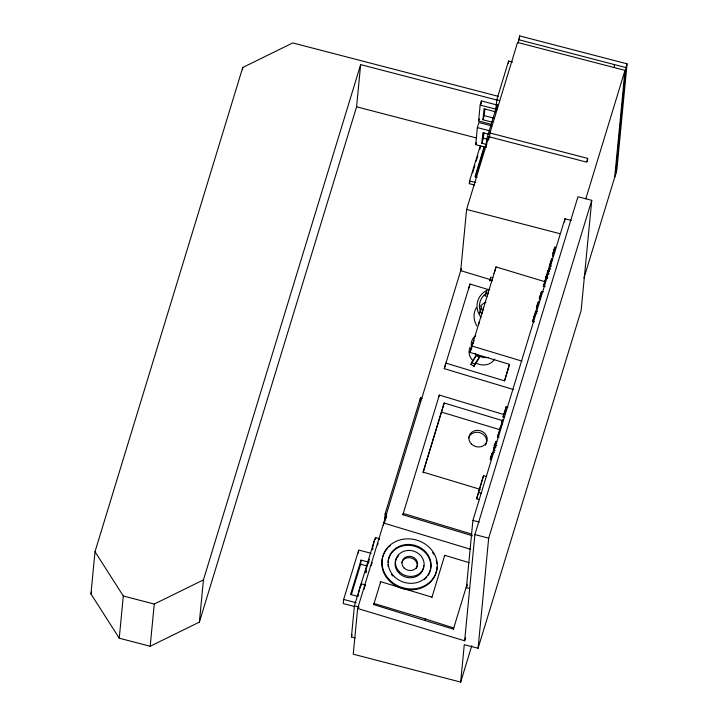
<?xml version="1.0" encoding="UTF-8"?>
<svg xmlns="http://www.w3.org/2000/svg" width="718" height="718" viewBox="0 0 718 718"><rect width="100%" height="100%" fill="white"/><g stroke="black" fill="none" stroke-linecap="round" stroke-linejoin="round"><path stroke-width="1.08" d="M494.585 445.411L495.689 442.755L495.393 443.706M504.619 417.391L503.031 416.898L505.095 410.229M535.206 314.753C534.793 312.536 533.294 319.33 534.578 316.162M545.958 279.499L545.779 278.934L544.783 281.824M533.33 319.555L532.559 321.727L535.7 311.038L535.565 313.317M504.799 412.473L506.217 406.81L507.761 407.196M550.544 263.237L550.67 262.241L550.509 262.869M539.056 301.282C538.213 299.541 535.448 310.239 536.687 309.261M502.681 420.389L502.708 419.904A6.731 0.547 -75.4 0 0 502.447 419.68L501.631 422.956L502.124 422.031M538.671 302.413L538.644 301.892L536.786 307.142M546.317 278.072L546.452 275.784L543.32 286.473L544.082 284.301M497.116 100.08L360.651 64.62L356.586 106.82L199.38 622.102L150.188 646.254L119.251 638.212L90.944 593.921L95.009 551.72L242.747 67.492L292.764 42.927L498.283 96.338M119.251 638.212L123.308 596.012L95.009 551.72M150.188 646.254L154.253 604.053L203.445 579.902L360.651 64.62M242.531 69.709L242.747 67.492M199.38 622.102L203.445 579.902M371.188 553.3L358.713 550.06L343.644 599.449L343.249 603.578L354.683 606.548M358.417 553.156L358.614 551.092M355.141 637.916L351.425 636.947L354.414 605.83L374.751 539.2M351.425 594.441L360.633 564.249L361.028 560.13L367.445 561.79M461.369 268.532L357.645 608.487L353.247 654.179L460.678 682.1L471.798 645.661M383.502 525.28L383.708 523.045L384.301 523.225M384.22 523.44L385.162 513.675L420.479 397.916L422.148 398.346M385.656 518.952L385.871 516.727M420.165 401.174L420.479 397.916M614.698 177.283L624.992 70.364L517.561 42.443L489.936 132.983L587.674 158.391L586.543 162.115L488.796 136.716L466.61 209.441L460.714 270.668L490.672 279.715M474.535 185.038L469.312 183.673L469.572 180.945L480.369 145.566M486.23 147.45L475.711 144.659L477.353 127.598L478.897 122.536L491.597 125.838M491.166 124.286L478.619 121.028L480.154 105.088L481.419 100.933L496.057 104.738M481.114 104.128L481.419 100.933M492.422 122.231L482.954 119.771L484.013 108.795L495.582 111.802M482.954 119.771L484.219 115.625L484.856 109.037M486.831 144.542L481.859 143.25L482.882 132.686L488.85 134.239M481.859 143.25L483.402 138.197L483.914 132.911M485.969 146.741L486.714 139.023L497.269 104.433L496.946 107.736M488.473 140.055L488.796 136.716M489.461 137.937L489.936 132.983M495.608 111.936L496.775 99.802L508.604 61.048L512.517 62.062M508.389 63.247L508.604 61.048M518.163 42.981L519.626 35.9L627.056 63.821L616.798 170.39L583.958 278.037M469.572 588.509L466.422 587.692L472.902 520.415L564.94 218.766L571.223 220.399M519.302 39.23L519.626 35.9M460.678 682.1L464.277 644.674L478.08 648.255L581.14 310.436L591.749 200.34L577.945 196.759L474.885 534.578L464.654 640.797L357.645 608.487M478.08 648.255L488.68 538.159L591.749 200.34M564.617 222.068L564.94 218.766M587.36 161.729L587.674 158.391M614.186 67.537L614.464 64.593M615.649 174.151L625.916 67.573L627.056 63.821M552.187 258.668C551.684 255.85 547.987 271.969 550.347 263.479M500.446 428.511L500.536 427.165L497.466 437.011L499.315 431.742M553.192 252.799L552.914 253.831L554.179 249.011M490.753 459.044L490.726 459.924M539.783 298.356L539.685 299.253L540.223 298.212M551.164 265.777L549.602 265.364L549.126 269.106L547.942 270.498L546.156 277.103L548.211 271.207M536.714 307.475L536.633 308.596M494.397 448.714L494.092 449.549L494.307 447.565L493.419 450.536L494.828 443.975A22.868 1.867 -75.4 0 1 495.007 443.616L496.264 441.175L495.492 443.778M490.906 456.774L492.701 452.026L492.575 452.708M541.166 293.177L541.309 292.639L539.245 298.5L541.731 291.346L541.282 293.204M540.089 297.584L540.268 296.749M554.924 248.051L555.104 246.83L553.264 252.449M502.295 421.915L500.249 427.775L501.541 425.011M554.691 248.509L554.377 249.855M549.073 268.882L549.602 265.364M551.819 259.79L551.657 260.419M553.21 254.612L553.228 255.096M490.933 458.219L491.372 456.953M539.954 297.539L540.214 296.543M553.318 253.759L552.716 256.586L553.228 255.59M502.286 422.498L501.694 424.544M553.829 251.901L553.964 251.408M491.193 457.222L491.525 456.002M492.144 453.857L491.704 455.4M483.609 307.798L483.169 309.18M488.446 291.948L487.154 296.22M492.862 277.489L491.65 281.501M540.555 295.322L540.959 293.904M551.819 260.266L551.478 260.993M424.868 620.478L373.719 604.592L374.042 603.461L425.316 618.943L424.868 620.478L453.408 629.094L467.086 584.21M380.361 582.81L380.693 581.688L431.958 597.17M513.648 389.596L444.262 368.648L445.869 363.12L504.548 380.845L509.439 364.816M472.552 535.799L402.861 514.752L403.247 513.424L471.87 534.147M468.657 288.645L469.994 284.041L489.2 289.848M438.976 396.399L439.353 395.071L503.686 414.501M423.064 472.695L444.191 403.004L502.537 420.622M504.548 380.845L509.349 364.304L470.039 352.43L471.905 346.004L521.932 361.109M472.076 345.672L472.902 342.818M478.484 324.671L479.31 321.817M494.163 273.361L496.03 266.925L544.989 281.716L545.33 280.917M470.99 364.502L471.591 362.411L476.214 355.464L479.283 357.241L479.005 358.21L474.051 366.288L470.99 364.502L476.214 355.464M474.051 366.288L474.661 364.197L479.283 357.241M444.397 556.432L444.729 555.31L469.042 562.652M479.57 499.683L476.617 498.795L479.418 489.389L483.591 475.63L486.535 476.519M453.408 629.094L453.74 627.963L425.316 618.943M541.049 293.985L540.663 295.295M491.642 455.984L492.135 454.279M480.638 310.185C477.443 320.991 483.968 299.047 480.773 309.862M490.286 279.096C488.312 285.764 492.36 272.185 490.385 278.862M490.924 457.124L492.207 453.408M482.927 309.97L481.778 313.829L481.949 313.317M90.944 593.921L91.599 591.785M478.619 121.028L479.256 118.955M475.711 144.659L476.321 142.631M469.312 183.673L469.967 181.528M472.579 172.957L474.867 165.445M476.178 161.164L477.811 155.797M479.777 149.371L480.755 146.149M475.406 177.184L483.815 149.622L484.085 146.894L475.02 176.574L477.174 177.14M361.028 560.13L350.546 594.477L358.031 596.425M368.514 562.068L369.402 559.151M384.301 523.198L386.571 515.766L385.979 515.614M351.425 636.947L352.071 634.838M444.262 368.648L469.994 284.041M373.719 604.592L380.693 581.688M402.861 514.752L439.353 395.071M444.191 403.004L423.108 472.103L480.396 489.398M470.039 352.43L496.03 266.925M431.949 597.25L444.729 555.31M483.591 475.63L478.484 492.351L481.437 493.239M476.617 498.795L478.161 493.733M503.668 414.986L503.058 416.978M466.422 587.692L467.077 585.547M585.798 198.823L624.992 70.364M624.292 77.562L625.252 74.421M464.654 640.797L465.632 637.593M490.825 457.465L490.215 459.116L490.834 456.998M505.248 409.745L506.199 406.792M494.801 445.582L495.052 444.801M503.874 414.331L504.431 412.662M500.141 429.319L499.746 430.423M548.911 269.762L548.319 271.081M534.506 316.88L534.246 317.562M554.332 248.993L554.61 248.293M544.621 283.296L544.091 284.66M533.869 318.541L533.339 319.914M551.11 262.465L550.832 263.102M502.232 421.376L501.927 421.951L502.205 420.685M551.029 262.133L551.774 258.929M500.06 428.332L499.387 431.051M518.486 39.652L625.916 67.573M496.775 99.802L499.71 100.565M480.154 105.088L496.883 109.432M484.219 115.625L493.688 118.084M477.353 127.598L490.053 130.891M483.402 138.197L488.77 139.552M356.586 106.82L476.608 138.009M469.572 180.945L475.846 182.578M466.61 209.441L559.932 233.691M549.396 266.127L550.957 266.54M549.144 268.631L550.715 269.035M547.942 270.498L549.512 270.901M547.87 270.776L549.432 271.18M547.502 273.549L549.064 273.953M546.174 276.798L547.708 277.319M546.084 277.983L547.646 278.387M543.355 286.069L544.917 286.473M543.311 286.231L544.881 286.635M541.731 291.409L543.302 291.822M535.646 311.1L537.217 311.513M535.574 311.325L537.136 311.729M535.323 313.236L536.893 313.64M532.594 321.314L534.165 321.727M532.559 321.476L534.12 321.888M506.199 407.016L507.761 407.42M497.475 436.679L499.037 437.082M494.397 444.989L496.748 445.6M494.235 445.573L495.797 445.977M494.217 445.69L495.779 446.093M494.307 447.143L495.878 447.547M493.481 450.006L495.043 450.41M492.71 452.098L494.271 452.502M472.902 520.415L479.193 522.049M474.885 534.578L488.68 538.159M385.162 513.675L386.822 514.106M375.604 537.665L379.705 538.733M360.633 564.249L367.051 565.919M361.36 583.833L365.624 584.937M343.644 599.449L356.119 602.689M354.414 605.83L359.063 607.042M123.308 596.012L154.253 604.053M441.552 412.105L499.899 429.723M383.708 523.045L470.496 549.252M471.591 362.411L474.661 364.197M494.657 359.045A13.696 12.197 16.2 0 1 475.81 362.922M473 360.804A13.696 12.197 16.2 0 1 470.084 347.234M476.86 325.927A21.298 18.973 16.2 0 1 476.366 307.645M488.249 357.376A13.696 12.197 16.2 0 1 475.136 353.435M471.798 348.248A13.696 12.197 16.2 0 1 475.612 335.701M473.243 343.24A11.712 10.438 16.2 0 1 474.042 340.637M480.1 306.532A18.865 16.801 16.2 0 1 485.915 302.179M481.042 317.383A21.298 18.973 16.2 0 1 489.595 289.157M480.656 312.124A18.865 16.801 16.2 0 1 486.472 293.24M377.596 544.944A6.238 0.512 -75.4 0 1 378.018 543.373M379.221 539.631A6.238 0.512 -75.4 0 1 379.508 538.985M371.278 565.542A5.78 0.476 -75.4 0 1 371.655 564.357M371.996 563.433A5.78 0.476 -75.4 0 1 372.265 562.84M363.963 589.469A6.085 0.494 -75.4 0 1 364.385 588.033M364.789 586.785A6.085 0.494 -75.4 0 1 365.139 585.807M437.011 567.023A27.84 24.798 16.2 0 1 400.357 587.871A27.84 24.798 16.2 0 1 387.244 548.597M388.77 546.981A27.84 24.798 16.2 0 1 390.439 545.518M432.667 552.582A27.84 24.798 16.2 0 1 433.708 554.242M436.275 560.489A27.84 24.798 16.2 0 1 436.885 563.747M388.007 562.481A21.603 19.242 16.2 0 1 415.56 546.515A21.603 19.242 16.2 0 1 427.928 575.558M426.707 577.182A21.603 19.242 16.2 0 1 424.509 579.372M392.71 575.98A21.603 19.242 16.2 0 1 391.391 574.256M388.232 566.538A21.603 19.242 16.2 0 1 387.998 564.501M423.746 565.605A14.45 12.879 16.2 0 1 404.306 576.599A14.45 12.879 16.2 0 1 398.661 555.561M401.829 562.472A7.916 7.045 16.2 0 1 412.437 558.371A7.916 7.045 16.2 0 1 416.189 568.71M373.01 548.839A6.238 0.512 -75.4 0 1 372.705 547.304A6.238 0.512 -75.4 0 1 374.868 539.191A6.238 0.512 -75.4 0 1 375.55 539.308M368.702 562.284A5.78 0.476 -75.4 0 1 368.585 563.136M366.566 571.052A5.78 0.476 -75.4 0 1 366.234 571.977M365.956 572.569A5.78 0.476 -75.4 0 1 366.674 567.373A5.78 0.476 -75.4 0 1 368.72 561.763M358.551 595.366A6.085 0.494 -75.4 0 1 359.709 588.356A6.085 0.494 -75.4 0 1 361.316 585.439M468.639 437.899A9.244 8.239 16.2 0 1 481.033 433.107A9.244 8.239 16.2 0 1 485.422 445.196M485.153 295.987L486.625 291.104L485.153 295.987M389.578 579.938A27.84 24.798 16.2 0 0 436.122 572.542A27.84 24.798 16.2 0 0 403.274 539.209A27.84 24.798 16.2 0 0 389.578 579.938M394.451 576.716A21.603 19.242 16.2 0 0 430.342 570.137A21.603 19.242 16.2 0 0 404.18 544.827A21.603 19.242 16.2 0 0 394.451 576.716M399.621 572.004A14.45 12.879 16.2 0 0 423.629 567.606A14.45 12.879 16.2 0 0 406.128 550.67A14.45 12.879 16.2 0 0 399.621 572.004M404.225 568.126A7.916 7.045 16.2 0 0 417.364 565.712A7.916 7.045 16.2 0 0 407.788 556.45A7.916 7.045 16.2 0 0 404.225 568.126M471.546 444.137A9.244 8.239 16.2 0 0 486.903 441.319A9.244 8.239 16.2 0 0 475.702 430.486A9.244 8.239 16.2 0 0 471.546 444.137"/></g></svg>
